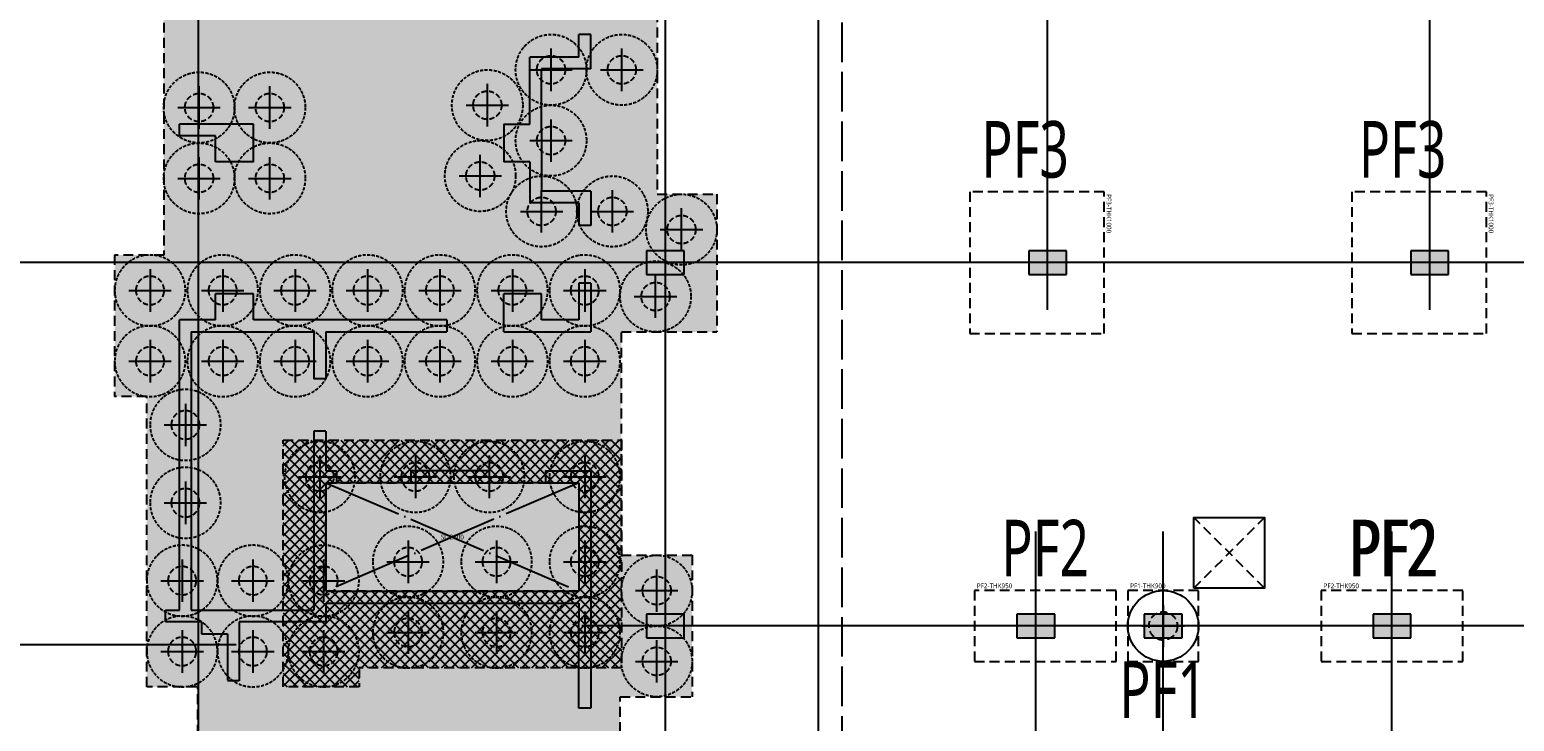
# Model space of a CAD drawing. Header units: millimetres. Extents: x 327808 to 2562540, y -728300 to 402793.
# Drawn here: x 830875 to 862343, y 183094 to 197749 of the extents above; entities that cross this region are included whole.
import ezdxf
from ezdxf.enums import TextEntityAlignment as Align

# ---------------------------------------------------------------- set-up
doc = ezdxf.new("R2010")
doc.units = ezdxf.units.MM
doc.header["$LTSCALE"] = 140
for name, pattern in [('HID2', [7.5, 6, -1.5]), ('XS-기초$0$CONTINOUS', [0]), ('XS-기초$0$DDOT', [14, 12, -1, 0, -1]), ('XS-기초$0$HID', [2.3, 1.5, -0.8])]:
    doc.linetypes.add(name, pattern=pattern)
for name, color, linetype in [('252', 252, 'Continuous'), ('BAR-Bot', 2, 'HID2'), ('BAR-TOP', 2, 'Continuous'), ('NAME-F', 6, 'Continuous'), ('XS-기초$0$252', 252, 'Continuous'), ('XS-기초$0$CEN-P', 14, 'XS-기초$0$CONTINOUS'), ('XS-기초$0$EL7', 7, 'Continuous'), ('XS-기초$0$MAT', 3, 'XS-기초$0$HID'), ('XS-기초$0$OPEN', 9, 'XS-기초$0$DDOT'), ('XS-기초$0$PILE', 3, 'XS-기초$0$HID'), ('XS-기초$0$PILE-P', 4, 'XS-기초$0$HID'), ('XS-기초$0$WALL', 11, 'Continuous'), ('XS-기초$0$기초꺽임', 4, 'XS-기초$0$HID'), ('XS-기초$0$기초꺽임-HAT', 5, 'Continuous'), ('XS-기초$0$기초연단', 3, 'Continuous'), ('XS-기초$0$집수정-우수', 6, 'Continuous')]:
    doc.layers.add(name, color=color, linetype=linetype)
doc.layers.add('XS-기초$0$DEFPOINT', color=144, linetype='Continuous', plot=False)
doc.styles.add('XS-기초$0$맑은고딕', font='malgun.ttf')
doc.styles.add('맑은고딕', font='malgun.ttf')

# ---------------------------------------------------------------- blocks, each defined once
blk = doc.blocks.new('XS-기초$0$A$C762E058C')
at = {"layer": 'XS-기초$0$252'}
h = blk.add_hatch(color=256, dxfattribs=at)
h.dxf.hatch_style = 1
h.paths.add_polyline_path([(117550, -126950), (117550, -126150), (117050, -126150), (117050, -126950)])
h.paths.add_polyline_path([(111050, -126950), (111050, -126150), (110550, -126150), (110550, -126950)])
h.paths.add_polyline_path([(105650, -126950), (105650, -126150), (105150, -126150), (105150, -126950)])
h.paths.add_polyline_path([(101350, -126950), (101350, -126150), (100850, -126150), (100850, -126950)])
h.paths.add_polyline_path([(93250, -126950), (93250, -126150), (92750, -126150), (92750, -126950)])
h.paths.add_polyline_path([(85750, -126950), (85750, -126150), (85250, -126150), (85250, -126950)])
h.paths.add_polyline_path([(117550, -124300), (117550, -123500), (117050, -123500), (117050, -124300)])
h.paths.add_polyline_path([(105650, -124300), (105650, -123500), (105150, -123500), (105150, -124300)])
h.paths.add_polyline_path([(125700, -124300), (125700, -123500), (125200, -123500), (125200, -124300)])
h.paths.add_polyline_path([(111050, -124300), (111050, -123500), (110550, -123500), (110550, -124300)])
h.paths.add_polyline_path([(101350, -124300), (101350, -123500), (100850, -123500), (100850, -124300)])
h.paths.add_polyline_path([(85750, -124300), (85750, -123500), (85250, -123500), (85250, -124300)])
h.paths.add_polyline_path([(93250, -124300), (93250, -123500), (92750, -123500), (92750, -124300)])
h.paths.add_polyline_path([(77200, -124150), (78000, -124150), (78000, -123650), (77200, -123650)])
h.paths.add_polyline_path([(88550, -114000), (87750, -114000), (87750, -114500), (88550, -114500)])
h.paths.add_polyline_path([(88550, -117000), (87750, -117000), (87750, -117500), (88550, -117500)])
h.paths.add_polyline_path([(88550, -111000), (87750, -111000), (87750, -111500), (88550, -111500)])
h.paths.add_polyline_path([(101650, -117000), (100850, -117000), (100850, -117500), (101650, -117500)])
h.paths.add_polyline_path([(101650, -111000), (100850, -111000), (100850, -111500), (101650, -111500)])
h.paths.add_polyline_path([(93400, -117000), (92600, -117000), (92600, -117500), (93400, -117500)])
h.paths.add_polyline_path([(93400, -111000), (92600, -111000), (92600, -111500), (93400, -111500)])
h.paths.add_polyline_path([(86050, -117000), (85250, -117000), (85250, -117500), (86050, -117500)])
h.paths.add_polyline_path([(85850, -111000), (85050, -111000), (85050, -111500), (85850, -111500)])
h.paths.add_polyline_path([(78000, -117000), (77200, -117000), (77200, -117500), (78000, -117500)])
h.paths.add_polyline_path([(78000, -111000), (77200, -111000), (77200, -111500), (78000, -111500)])
h.paths.add_polyline_path([(105800, -117000), (105000, -117000), (105000, -117500), (105800, -117500)])
h.paths.add_polyline_path([(105800, -111000), (105000, -111000), (105000, -111500), (105800, -111500)])
h.paths.add_polyline_path([(111050, -111000), (110250, -111000), (110250, -111500), (111050, -111500)])
h.paths.add_polyline_path([(111050, -117000), (110250, -117000), (110250, -117500), (111050, -117500)])
h.paths.add_polyline_path([(117850, -117000), (117050, -117000), (117050, -117500), (117850, -117500)])
h.paths.add_polyline_path([(117850, -111000), (117050, -111000), (117050, -111500), (117850, -111500)])
h.paths.add_polyline_path([(125850, -117000), (125050, -117000), (125050, -117500), (125850, -117500)])
h.paths.add_polyline_path([(125850, -111000), (125050, -111000), (125050, -111500), (125850, -111500)])
h.paths.add_polyline_path([(110400, -103800), (110400, -103300), (109600, -103300), (109600, -103800)])
h.paths.add_polyline_path([(118500, -103300), (117700, -103300), (117700, -103800), (118500, -103800)])
h.paths.add_polyline_path([(111050, -107400), (110250, -107400), (110250, -107900), (111050, -107900)])
h.paths.add_polyline_path([(117850, -107400), (117050, -107400), (117050, -107900), (117850, -107900)])
h.paths.add_polyline_path([(126600, -103300), (125800, -103300), (125800, -103800), (126600, -103800)])
h.paths.add_polyline_path([(86100, -103300), (85300, -103300), (85300, -103800), (86100, -103800)])
h.paths.add_polyline_path([(86100, -95200), (85300, -95200), (85300, -95700), (86100, -95700)])
h.paths.add_polyline_path([(86100, -87100), (85300, -87100), (85300, -87600), (86100, -87600)])
h.paths.add_polyline_path([(94200, -103300), (93400, -103300), (93400, -103800), (94200, -103800)])
h.paths.add_polyline_path([(94200, -95200), (93400, -95200), (93400, -95700), (94200, -95700)])
h.paths.add_polyline_path([(94200, -87100), (93400, -87100), (93400, -87600), (94200, -87600)])
h.paths.add_polyline_path([(102300, -103300), (101500, -103300), (101500, -103800), (102300, -103800)])
h.paths.add_polyline_path([(102300, -95200), (101500, -95200), (101500, -95700), (102300, -95700)])
h.paths.add_polyline_path([(102300, -87100), (101500, -87100), (101500, -87600), (102300, -87600)])
h.paths.add_polyline_path([(110400, -95200), (109600, -95200), (109600, -95700), (110400, -95700)])
h.paths.add_polyline_path([(110400, -87100), (109600, -87100), (109600, -87600), (110400, -87600)])
h.paths.add_polyline_path([(78000, -103300), (77200, -103300), (77200, -103800), (78000, -103800)])
h.paths.add_polyline_path([(78000, -95200), (77200, -95200), (77200, -95700), (78000, -95700)])
h.paths.add_polyline_path([(78000, -87100), (77200, -87100), (77200, -87600), (78000, -87600)])
h.paths.add_polyline_path([(118500, -95200), (117700, -95200), (117700, -95700), (118500, -95700)])
h.paths.add_polyline_path([(118500, -87100), (117700, -87100), (117700, -87600), (118500, -87600)])
h.paths.add_polyline_path([(126600, -95200), (125800, -95200), (125800, -95700), (126600, -95700)])
h.paths.add_polyline_path([(126600, -87100), (125800, -87100), (125800, -87600), (126600, -87600)])
h.paths.add_polyline_path([(134050, -103300), (133250, -103300), (133250, -103800), (134050, -103800)])
h.paths.add_polyline_path([(86100, -79000), (85300, -79000), (85300, -79500), (86100, -79500)])
h.paths.add_polyline_path([(94200, -79000), (93400, -79000), (93400, -79500), (94200, -79500)])
h.paths.add_polyline_path([(102300, -79000), (101500, -79000), (101500, -79500), (102300, -79500)])
h.paths.add_polyline_path([(110400, -79000), (109600, -79000), (109600, -79500), (110400, -79500)])
h.paths.add_polyline_path([(118500, -79000), (117700, -79000), (117700, -79500), (118500, -79500)])
h.paths.add_polyline_path([(134050, -79000), (133250, -79000), (133250, -79500), (134050, -79500)])
h.paths.add_polyline_path([(126600, -79000), (125800, -79000), (125800, -79500), (126600, -79500)])
h.paths.add_polyline_path([(73650, -79000), (72850, -79000), (72850, -79500), (73650, -79500)])
h.paths.add_polyline_path([(136755, -79000), (135955, -79000), (135955, -79500), (136755, -79500)])
h.paths.add_polyline_path([(68100, -79000), (67300, -79000), (67300, -79500), (68100, -79500)])
h.paths.add_polyline_path([(78000, -79000), (77200, -79000), (77200, -79500), (78000, -79500)])
h = blk.add_hatch(color=256, dxfattribs=at)
h.dxf.hatch_style = 1
h.paths.add_polyline_path([(68065, -123715), (68315, -123715), (68315, -122920), (68565, -122920), (68565, -124265), (74155, -124265), (74155, -123495), (75765, -123495), (75765, -123015), (76015, -123015), (76015, -123745), (74405, -123745), (74405, -124390), (74405, -125035), (76015, -125035), (76015, -125765), (75765, -125765), (75765, -125285), (74155, -125285), (74155, -124515), (68565, -124515), (68565, -125860), (68315, -125860), (68315, -124515), (67000, -124515), (67000, -124265), (68065, -124265)])
h.paths.add_polyline_path([(68565, -117500), (68565, -117000), (68565, -115715), (74155, -115715), (74155, -116485), (75765, -116485), (75765, -116965), (76015, -116965), (76015, -116235), (74405, -116235), (74405, -115590), (74405, -114945), (76015, -114945), (76015, -114215), (75765, -114215), (75765, -114695), (74155, -114695), (74155, -115465), (68565, -115465), (68565, -114120), (68315, -114120), (68315, -115465), (67000, -115465), (67000, -115715), (68315, -115715), (68315, -117000), (67765, -117000), (67765, -117500)])
h.paths.add_polyline_path([(76015, -118185), (75765, -118185), (75765, -119865), (68565, -119865), (68565, -118770), (68315, -118770), (68315, -119865), (67000, -119865), (67000, -120115), (68315, -120115), (68315, -121210), (68565, -121210), (68565, -120115), (75765, -120115), (75765, -121795), (76015, -121795), (76015, -119990)])
h.paths.add_polyline_path([(74175, -105015), (74175, -104215), (74975, -104215), (74975, -104765), (75765, -104765), (75765, -103985), (76015, -103985), (76015, -105015)])
h.paths.add_polyline_path([(76015, -87985), (75765, -87985), (75765, -88615), (73650, -88615), (73650, -88065), (72850, -88065), (72850, -88865), (75765, -88865), (75765, -89495), (76015, -89495), (76015, -88740)])
h.paths.add_polyline_path([(72850, -92340), (73650, -92340), (73650, -92615), (74725, -92615), (74725, -91195), (75765, -91195), (75765, -90715), (76015, -90715), (76015, -91445), (74975, -91445), (74975, -92740), (74975, -94035), (76015, -94035), (76015, -94765), (75765, -94765), (75765, -94285), (74725, -94285), (74725, -92865), (73650, -92865), (73650, -93140), (72850, -93140)])
h.paths.add_polyline_path([(68065, -92340), (68065, -92615), (67300, -92615), (67300, -92865), (68065, -92865), (68065, -93140), (68865, -93140), (68865, -92340)])
h.paths.add_polyline_path([(73650, -81220), (72850, -81220), (72850, -80670), (68865, -80670), (68865, -81220), (68065, -81220), (68065, -80670), (67300, -80670), (67300, -80420), (77505, -80420), (77505, -80670), (76015, -80670), (76015, -81495), (75765, -81495), (75765, -80670), (73650, -80670)])
h.paths.add_polyline_path([(74725, -101415), (74175, -101415), (74175, -100615), (74725, -100615), (74725, -99195), (75765, -99195), (75765, -98715), (76015, -98715), (76015, -99445), (74975, -99445), (74975, -100740), (74975, -102035), (76015, -102035), (76015, -102765), (75765, -102765), (75765, -102285), (74725, -102285)])
h.paths.add_polyline_path([(74975, -97495), (72850, -97495), (72850, -96615), (75765, -96615), (75765, -95985), (76015, -95985), (76015, -96740), (76015, -97495), (75765, -97495), (75765, -96865), (74975, -96865)])
h.paths.add_polyline_path([(73650, -85415), (72850, -85415), (72850, -84615), (74725, -84615), (74725, -83195), (75765, -83195), (75765, -82715), (76015, -82715), (76015, -83445), (74975, -83445), (74975, -84740), (74975, -86035), (76015, -86035), (76015, -86765), (75765, -86765), (75765, -86285), (74725, -86285), (74725, -84865), (73650, -84865)])
h.paths.add_polyline_path([(68065, -88615), (68065, -88065), (68865, -88065), (68865, -88865), (67300, -88865), (67300, -88615)])
h.paths.add_polyline_path([(68865, -100615), (67300, -100615), (67300, -100865), (68065, -100865), (68065, -101415), (68865, -101415)])
h.paths.add_polyline_path([(67300, -96615), (67300, -96865), (68065, -96865), (68065, -97415), (68865, -97415), (68865, -96615)])
h.paths.add_polyline_path([(68865, -84615), (67300, -84615), (67300, -84865), (68065, -84865), (68065, -85415), (68865, -85415)])
edge = h.paths.add_edge_path()
edge.add_line((67765, -111415), (68315, -111415))
edge.add_line((67765, -111165), (67765, -111415))
edge.add_line((70630, -107965), (70630, -108215))
edge.add_line((68565, -112410), (68315, -112410))
edge.add_line((70400, -107965), (70630, -107965))
edge.add_line((70400, -108215), (70630, -108215))
edge.add_line((70400, -107125), (70150, -107125))
edge.add_line((70400, -106015), (70150, -106015))
edge.add_line((70400, -110765), (70400, -111165))
edge.add_line((70400, -108215), (70400, -110515))
edge.add_line((70400, -107125), (70400, -107965))
edge.add_line((70400, -105015), (70400, -106015))
edge.add_line((70150, -107125), (70150, -110915))
edge.add_line((70150, -105015), (70150, -106015))
edge.add_line((67550, -105015), (67550, -110915))
edge.add_line((67550, -110915), (70150, -110915))
edge.add_line((67000, -110915), (67300, -110915))
edge.add_line((67000, -111165), (67000, -110915))
edge.add_line((67550, -105015), (70150, -105015))
edge.add_line((67300, -110915), (67300, -104765))
edge.add_line((70400, -111165), (68565, -111165))
edge.add_line((68315, -111415), (68315, -112400))
edge.add_line((68565, -111165), (68565, -112410))
edge.add_line((67765, -111165), (67000, -111165))
edge.add_line((68065, -104765), (68065, -104215))
edge.add_line((68865, -104215), (68065, -104215))
edge.add_line((68865, -104765), (68865, -104215))
edge.add_line((68065, -104765), (67300, -104765))
edge.add_line((72965, -104765), (72965, -105015))
edge.add_line((70400, -105015), (72965, -105015))
edge.add_line((72965, -104765), (68865, -104765))
edge.add_line((75055, -107965), (75055, -108215))
edge.add_line((75055, -107965), (76015, -107965))
edge.add_line((75055, -108215), (75765, -108215))
edge.add_line((75765, -110765), (75765, -111165))
edge.add_line((75765, -108215), (75765, -110515))
edge.add_line((76015, -107965), (76015, -111165))
edge.add_line((76015, -112995), (75765, -112995))
edge.add_line((76015, -112995), (76015, -111165))
edge.add_line((75765, -112995), (75765, -111165))
edge.add_line((70400, -110515), (75765, -110515))
edge.add_line((70400, -110765), (75765, -110765))
h = blk.add_hatch(color=256, dxfattribs=at)
h.dxf.hatch_style = 1
h.paths.add_polyline_path([(76015, -107965), (75055, -107965), (75055, -108215), (75765, -108215), (75765, -110515), (70400, -110515), (70400, -108215), (70630, -108215), (70630, -107965), (70400, -107965), (70400, -107125), (70150, -107125), (70150, -110915), (67550, -110915), (67550, -105015), (70150, -105015), (70150, -106015), (70400, -106015), (70400, -105015), (72965, -105015), (72965, -104765), (68865, -104765), (68865, -104215), (68065, -104215), (68065, -104765), (67300, -104765), (67300, -110915), (67000, -110915), (67000, -111165), (67765, -111165), (67765, -111415), (68315, -111415), (68315, -112410), (68565, -112410), (68565, -111165), (70400, -111165), (70400, -110765), (75765, -110765), (75765, -111165), (75765, -112995), (76015, -112995)])
h = blk.add_hatch(color=256, dxfattribs=at)
h.dxf.hatch_style = 1
h.paths.add_polyline_path([(7565, -107965), (5900, -107965), (5900, -108215), (7565, -108215)])
h.paths.add_polyline_path([(109050, -107400), (106350, -107400), (106350, -110300), (109050, -110300)])
h.paths.add_polyline_path([(106550, -110100), (106550, -107600), (108850, -107600), (108850, -110100)], flags=16)
h.paths.add_polyline_path([(41550, -114300), (38850, -114300), (38850, -117200), (41550, -117200)])
h.paths.add_polyline_path([(41350, -114500), (41350, -117000), (39050, -117000), (39050, -114500)], flags=16)
h.paths.add_polyline_path([(73865, -107965), (72200, -107965), (72200, -108215), (73865, -108215)])
h.paths.add_polyline_path([(140465, -107965), (138800, -107965), (138800, -108215), (140465, -108215)])
blk = doc.blocks.new('XS-기초$0$PILE-P')
at = {"layer": 'XS-기초$0$DEFPOINT'}
blk.add_circle((0, 0), 750, dxfattribs=at)
at = {"layer": 'XS-기초$0$PILE-P', "color": 4, "linetype": 'XS-기초$0$CONTINOUS'}
for p, q in [((0, -450), (0, 450)), ((-450, 0), (450, 0))]:
    blk.add_line(p, q, dxfattribs=at)
at = {"layer": 'XS-기초$0$PILE-P', "linetype": 'XS-기초$0$HID', "ltscale": 0.7}
blk.add_circle((0, 0), 300, dxfattribs=at)
blk = doc.blocks.new('XS-기초$0$PF1')
at = {"layer": 'XS-기초$0$MAT', "linetype": 'XS-기초$0$HID'}
blk.add_lwpolyline([(-750, -750), (750, -750), (750, 750), (-750, 750)], close=True, dxfattribs=at)
at = {"layer": 'XS-기초$0$PILE-P', "rotation": 270}
blk.add_blockref('XS-기초$0$PILE-P', (0, 0), dxfattribs=at)
at = {"layer": 'XS-기초$0$DEFPOINT', "color": 1, "style": 'XS-기초$0$맑은고딕'}
blk.add_text('PF1-THK900', height=100, dxfattribs=at).set_placement((-700, 850), align=Align.MIDDLE_LEFT)
blk = doc.blocks.new('XS-기초$0$PF2')
at = {"layer": 'XS-기초$0$MAT', "linetype": 'XS-기초$0$HID'}
blk.add_lwpolyline([(-1500, -750), (1500, -750), (1500, 750), (-1500, 750)], close=True, dxfattribs=at)
at = {"layer": 'XS-기초$0$DEFPOINT', "color": 1, "style": 'XS-기초$0$맑은고딕'}
blk.add_text('PF2-THK950', height=100, dxfattribs=at).set_placement((-1450, 850), align=Align.MIDDLE_LEFT)
blk = doc.blocks.new('XS-기초$0$PF3')
at = {"layer": 'XS-기초$0$MAT', "linetype": 'XS-기초$0$HID'}
blk.add_lwpolyline([(-1500, -1650), (1500, -1650), (1500, 1200), (-1500, 1200)], close=True, dxfattribs=at)
at = {"layer": 'XS-기초$0$DEFPOINT', "color": 1, "style": 'XS-기초$0$맑은고딕'}
blk.add_text('PF3-THK1000', height=100, dxfattribs=at).set_placement((-1450, 1300), align=Align.MIDDLE_LEFT)
blk = doc.blocks.new('XS-기초$0$PILE-600')
at = {"layer": 'XS-기초$0$DEFPOINT', "color": 173, "linetype": 'XS-기초$0$HID', "ltscale": 0.3}
blk.add_circle((0, 0), 750, dxfattribs=at)
at = {"layer": 'XS-기초$0$PILE', "linetype": 'Continuous'}
for p, q in [((0, -450), (0, 450)), ((-450, 0), (450, 0))]:
    blk.add_line(p, q, dxfattribs=at)
at = {"layer": 'XS-기초$0$PILE', "ltscale": 0.5}
blk.add_circle((0, 0), 300, dxfattribs=at)

msp = doc.modelspace()

# ---------------------------------------------------------------- hatches: boundary and pattern name
at = {"layer": '252'}
h = msp.add_hatch(color=256, dxfattribs=at)
h.dxf.hatch_style = 1
h.paths.add_polyline_path([(843415.4, 191343.9), (845440.4, 191343.9), (845440.4, 194263.9), (844175.4, 194263.9), (844175.4, 199403.9), (845135.4, 199403.9), (845135.4, 202363.9), (843850.4, 202363.9), (843850.4, 207503.9), (845135.4, 207503.9), (845135.4, 210463.9), (843850.4, 210463.9), (843850.4, 214318.9), (845060.4, 214318.9), (845060.4, 218818.9), (843560.4, 218818.9), (843560.4, 217318.9), (840750.4, 217318.9), (840750.4, 218578.9), (839250.4, 218578.9), (839250.4, 217318.9), (835550.4, 217318.9), (835550.4, 218633.9), (834050.4, 218633.9), (834050.4, 217318.9), (833300.4, 217318.9), (833300.4, 214318.9), (833715.4, 214318.9), (833715.4, 192973.9), (832675.4, 192973.9), (832675.4, 189973.9), (833355.4, 189973.9), (833355.4, 183823.9), (834440.4, 183823.9), (834440.4, 181523.9), (832940.4, 181523.9), (832940.4, 180023.9), (833690.4, 180023.9), (833690.4, 177873.9), (833000.4, 177873.9), (833000.4, 174873.9), (834440.4, 174873.9), (834440.4, 173473.9), (833090.4, 173473.9), (833090.4, 170473.9), (834405, 170473.9), (834405, 168203.9), (833225.4, 168203.9), (833225.4, 166703.9), (842875.4, 166703.9), (842875.4, 165953.9), (844375.4, 165953.9), (844375.4, 166338.9), (844375.4, 168953.9), (843390.4, 168953.9), (843390.4, 170963.9), (844890.4, 170963.9), (844890.4, 173963.9), (843390.4, 173963.9), (843390.4, 177613.9), (844890.4, 177613.9), (844890.4, 180613.9), (843390.4, 180613.9), (843390.4, 183613.9), (844915.4, 183613.9), (844915.4, 186613.9), (843415.4, 186613.9)])
at = {"layer": 'XS-기초$0$기초꺽임-HAT'}
h = msp.add_hatch(dxfattribs=at)
h.set_pattern_fill('ANSI37', color=256, scale=1200, style=0)
h.set_pattern_definition([(45, (648440.37, 98063.9), (-106.06602, 106.06602), []), (135, (648440.37, 98063.9), (-106.06602, -106.06602), [])])
h.paths.add_polyline_path([(837150.4, 188148.9), (842515.4, 188148.9), (842515.4, 185848.9), (837150.4, 185848.9)], flags=16)
h.paths.add_polyline_path([(843415.4, 184223.9), (837855.4, 184223.9), (837855.4, 183823.9), (836250.4, 183823.9), (836250.4, 189048.9), (843415.4, 189048.9)])

# ---------------------------------------------------------------- linework, layer by layer
at = {"layer": 'BAR-Bot'}
msp.add_line((848096.6, 173963.9), (848096.6, 279363.9), dxfattribs=at)
at = {"layer": 'BAR-TOP'}
msp.add_line((847596.6, 173963.9), (847596.6, 279363.9), dxfattribs=at)
at = {"layer": 'XS-기초$0$CEN-P', "color": 181}
for p, q in [((834450.4, 146453.9), (834450.4, 218113.9)), ((844350.4, 146453.9), (844350.4, 218113.9)), ((852450.4, 191813.9), (852450.4, 218113.9)), ((860550.4, 191813.9), (860550.4, 218113.9))]:
    msp.add_line(p, q, dxfattribs=at)
at = {"layer": 'XS-기초$0$CEN-P'}
for p, q in [((955930.4, 192813.9), (731950.4, 192813.9)), ((852200.4, 146453.9), (852200.4, 187113.9)), ((835250.4, 184713.9), (731950.4, 184713.9))]:
    msp.add_line(p, q, dxfattribs=at)
at = {"layer": 'XS-기초$0$CEN-P', "color": 124}
for p, q in [((854900.4, 177113.9), (854900.4, 187113.9)), ((859750.4, 146453.9), (859750.4, 187113.9)), ((955930.4, 185113.9), (842580.4, 185113.9))]:
    msp.add_line(p, q, dxfattribs=at)
at = {"layer": 'XS-기초$0$EL7'}
for p, q in [((839050.4, 188148.9), (837380.4, 188148.9)), ((841805.4, 188148.9), (840615.4, 188148.9))]:
    msp.add_line(p, q, dxfattribs=at)
at = {"layer": 'XS-기초$0$OPEN'}
for p, q in [((837150.4, 188148.9), (842515.4, 185848.9)), ((842515.4, 188148.9), (837150.4, 185848.9))]:
    msp.add_line(p, q, dxfattribs=at)
at = {"layer": 'XS-기초$0$WALL'}
for p, q in [((842515.4, 197168.9), (842515.4, 197648.9)), ((842765.4, 197648.9), (842515.4, 197648.9)), ((842765.4, 196918.9), (842765.4, 197648.9)), ((841475.4, 195748.9), (841475.4, 197168.9)), ((842515.4, 197168.9), (841475.4, 197168.9)), ((841725.4, 195623.9), (841725.4, 196918.9)), ((842765.4, 196918.9), (841725.4, 196918.9)), ((834050.4, 195498.9), (834050.4, 195748.9)), ((835615.4, 195748.9), (834050.4, 195748.9)), ((835615.4, 194948.9), (835615.4, 195748.9)), ((840925.4, 195748.9), (841475.4, 195748.9)), ((840925.4, 195748.9), (840925.4, 194948.9)), ((834815.4, 195498.9), (834050.4, 195498.9)), ((834815.4, 194948.9), (834815.4, 195498.9)), ((841725.4, 195623.9), (841725.4, 194328.9)), ((835615.4, 194948.9), (834815.4, 194948.9)), ((841475.4, 194948.9), (840925.4, 194948.9)), ((841475.4, 194948.9), (841475.4, 194078.9)), ((842765.4, 194328.9), (841725.4, 194328.9)), ((842765.4, 194328.9), (842765.4, 193598.9)), ((842515.4, 194078.9), (841475.4, 194078.9)), ((842515.4, 194078.9), (842515.4, 193598.9)), ((842765.4, 193598.9), (842515.4, 193598.9)), ((843950.4, 193063.9), (843950.4, 192563.9)), ((844750.4, 193063.9), (843950.4, 193063.9)), ((844750.4, 192563.9), (844750.4, 193063.9)), ((852050.4, 193063.9), (852050.4, 192563.9)), ((852850.4, 193063.9), (852050.4, 193063.9)), ((852850.4, 192563.9), (852850.4, 193063.9)), ((860150.4, 193063.9), (860150.4, 192563.9)), ((860950.4, 193063.9), (860150.4, 193063.9)), ((860950.4, 192563.9), (860950.4, 193063.9)), ((842515.4, 192378.9), (842515.4, 191598.9)), ((842765.4, 192378.9), (842515.4, 192378.9)), ((842765.4, 192378.9), (842765.4, 191348.9)), ((843950.4, 192563.9), (844750.4, 192563.9)), ((852050.4, 192563.9), (852850.4, 192563.9)), ((860150.4, 192563.9), (860950.4, 192563.9)), ((835615.4, 192148.9), (834815.4, 192148.9)), ((834815.4, 191598.9), (834815.4, 192148.9)), ((835615.4, 191598.9), (835615.4, 192148.9)), ((841725.4, 192148.9), (840925.4, 192148.9)), ((840925.4, 191348.9), (840925.4, 192148.9)), ((841725.4, 191598.9), (841725.4, 192148.9)), ((834815.4, 191598.9), (834050.4, 191598.9)), ((834050.4, 185448.9), (834050.4, 191598.9)), ((834300.4, 191348.9), (836900.4, 191348.9)), ((834300.4, 191348.9), (834300.4, 185448.9)), ((839715.4, 191598.9), (835615.4, 191598.9)), ((836900.4, 191348.9), (836900.4, 190348.9)), ((837150.4, 191348.9), (839715.4, 191348.9)), ((837150.4, 191348.9), (837150.4, 190348.9)), ((839715.4, 191598.9), (839715.4, 191348.9)), ((840925.4, 191348.9), (842765.4, 191348.9)), ((842515.4, 191598.9), (841725.4, 191598.9)), ((837150.4, 190348.9), (836900.4, 190348.9)), ((836900.4, 189238.9), (836900.4, 185448.9)), ((837150.4, 189238.9), (836900.4, 189238.9)), ((837150.4, 189238.9), (837150.4, 188398.9)), ((837150.4, 188398.9), (837380.4, 188398.9)), ((837380.4, 188398.9), (837380.4, 188148.9)), ((840615.4, 188398.9), (838950.4, 188398.9)), ((838950.4, 188398.9), (838950.4, 188148.9)), ((840615.4, 188398.9), (840615.4, 188148.9)), ((841805.4, 188398.9), (842765.4, 188398.9)), ((841805.4, 188398.9), (841805.4, 188148.9)), ((842765.4, 188398.9), (842765.4, 183368.9)), ((837150.4, 188148.9), (837150.4, 185848.9)), ((837150.4, 188148.9), (837380.4, 188148.9)), ((838950.4, 188148.9), (840615.4, 188148.9)), ((841805.4, 188148.9), (842515.4, 188148.9)), ((842515.4, 188148.9), (842515.4, 185848.9)), ((837150.4, 185848.9), (842515.4, 185848.9)), ((833750.4, 185198.9), (833750.4, 185448.9)), ((833750.4, 185448.9), (834050.4, 185448.9)), ((834300.4, 185448.9), (836900.4, 185448.9)), ((837150.4, 185598.9), (837150.4, 185198.9)), ((837150.4, 185598.9), (842515.4, 185598.9)), ((842515.4, 185598.9), (842515.4, 185198.9)), ((843950.4, 185363.9), (843950.4, 184863.9)), ((844750.4, 185363.9), (843950.4, 185363.9)), ((844750.4, 184863.9), (844750.4, 185363.9)), ((851800.4, 185363.9), (851800.4, 184863.9)), ((852600.4, 185363.9), (851800.4, 185363.9)), ((852600.4, 184863.9), (852600.4, 185363.9)), ((854500.4, 185363.9), (854500.4, 184863.9)), ((855300.4, 185363.9), (854500.4, 185363.9)), ((855300.4, 184863.9), (855300.4, 185363.9)), ((859350.4, 185363.9), (859350.4, 184863.9)), ((860150.4, 185363.9), (859350.4, 185363.9)), ((860150.4, 184863.9), (860150.4, 185363.9)), ((834515.4, 185198.9), (833750.4, 185198.9)), ((834515.4, 185198.9), (834515.4, 184948.9)), ((835315.4, 185198.9), (835315.4, 183953.9)), ((837150.4, 185198.9), (835315.4, 185198.9)), ((842515.4, 183368.9), (842515.4, 185198.9)), ((834515.4, 184948.9), (835065.4, 184948.9)), ((835065.4, 184948.9), (835065.4, 183963.9)), ((843950.4, 184863.9), (844750.4, 184863.9)), ((851800.4, 184863.9), (852600.4, 184863.9)), ((854500.4, 184863.9), (855300.4, 184863.9)), ((859350.4, 184863.9), (860150.4, 184863.9)), ((835315.4, 183953.9), (835065.4, 183953.9)), ((842765.4, 183368.9), (842515.4, 183368.9))]:
    msp.add_line(p, q, dxfattribs=at)
at = {"layer": 'XS-기초$0$기초꺽임'}
for points in [[(843415.4, 184223.9), (837855.4, 184223.9), (837855.4, 183823.9), (836250.4, 183823.9), (836250.4, 189048.9), (843415.4, 189048.9)], [(837150.4, 188148.9), (842515.4, 188148.9), (842515.4, 185848.9), (837150.4, 185848.9)], [(837150.4, 188148.9), (842515.4, 188148.9), (842515.4, 185848.9), (837150.4, 185848.9)]]:
    msp.add_lwpolyline(points, close=True, dxfattribs=at)
at = {"layer": 'XS-기초$0$기초연단', "linetype": 'XS-기초$0$HID'}
for p, q in [((833715.4, 214318.9), (833715.4, 192973.9)), ((844175.4, 199403.9), (844175.4, 194263.9)), ((844175.4, 194263.9), (845440.4, 194263.9)), ((845440.4, 194263.9), (845440.4, 191343.9)), ((832675.4, 192973.9), (832675.4, 189973.9)), ((833715.4, 192973.9), (832675.4, 192973.9)), ((843415.4, 186613.9), (843415.4, 191343.9)), ((843415.4, 191343.9), (845440.4, 191343.9)), ((833355.4, 189973.9), (832675.4, 189973.9)), ((833355.4, 183823.9), (833355.4, 189973.9)), ((843415.4, 186613.9), (844915.4, 186613.9)), ((844915.4, 186613.9), (844915.4, 183613.9)), ((834440.4, 183823.9), (833355.4, 183823.9)), ((834440.4, 181523.9), (834440.4, 183823.9)), ((843390.4, 180613.9), (843390.4, 183613.9)), ((843390.4, 183613.9), (844915.4, 183613.9))]:
    msp.add_line(p, q, dxfattribs=at)
at = {"layer": 'XS-기초$0$집수정-우수', "linetype": 'XS-기초$0$HID'}
for p, q in [((857050.4, 185913.9), (855550.4, 187413.9)), ((855550.4, 185913.9), (857050.4, 187413.9))]:
    msp.add_line(p, q, dxfattribs=at)
at = {"layer": 'XS-기초$0$집수정-우수'}
msp.add_lwpolyline([(855550.4, 185913.9), (855550.4, 187413.9), (857050.4, 187413.9), (857050.4, 185913.9)], close=True, dxfattribs=at)

# ---------------------------------------------------------------- block references
at = {"layer": 'XS-기초$0$252'}
msp.add_blockref('XS-기초$0$A$C762E058C', (766750.4, 296363.9), dxfattribs=at)
at = {"layer": 'XS-기초$0$PILE'}
for p in [(841925.4, 196898.9), (843425.4, 196898.9), (834465.4, 196098.9), (835965.4, 196098.9), (840575.4, 196148.9), (841925.4, 195398.9), (834465.4, 194598.9), (835965.4, 194598.9), (840425.4, 194648.9), (841725.4, 193898.9), (843225.4, 193898.9), (844690.4, 193513.9), (844140.4, 192093.9), (844165.4, 185863.9), (844165.4, 184363.9)]:
    msp.add_blockref('XS-기초$0$PILE-600', p, dxfattribs=at)
at = {"layer": 'XS-기초$0$PILE', "xscale": -1, "rotation": 180}
for p in [(833425.4, 192223.9), (834965.4, 192223.9), (836500.4, 192223.9), (838035.4, 192223.9), (839570.4, 192223.9), (841105.4, 192223.9), (842640.4, 192223.9), (833425.4, 190723.9), (834965.4, 190723.9), (836500.4, 190723.9), (838035.4, 190723.9), (839570.4, 190723.9), (841105.4, 190723.9), (842640.4, 190723.9), (834175.4, 189373.9), (837025.4, 188273.9), (839050.4, 188273.9), (840615.4, 188273.9), (842640.4, 188273.9), (834175.4, 187723.9), (838895.4, 186473.9), (840770.4, 186473.9), (842640.4, 186473.9), (834105.4, 186073.9), (835605.4, 186073.9), (837105.4, 186073.9), (838895.4, 184973.9), (840770.4, 184973.9), (842640.4, 184973.9), (834105.4, 184573.9), (835605.4, 184573.9), (837105.4, 184573.9)]:
    msp.add_blockref('XS-기초$0$PILE-600', p, dxfattribs=at)
at = {"layer": 'XS-기초$0$PILE-P', "rotation": 270}
for p in [(852450.4, 192813.9), (860550.4, 192813.9)]:
    msp.add_blockref('XS-기초$0$PF3', p, dxfattribs=at)
at = {"layer": 'XS-기초$0$PILE-P'}
for name, p in [('XS-기초$0$PF2', (852400.4, 185113.9)), ('XS-기초$0$PF1', (854900.4, 185113.9)), ('XS-기초$0$PF2', (859750.4, 185113.9))]:
    msp.add_blockref(name, p, dxfattribs=at)

# ---------------------------------------------------------------- texts
at = {"layer": 'NAME-F', "style": '맑은고딕', "width": 0.7}
for s, p in [('PF3', (851975.4, 195213.9)), ('PF3', (859975.4, 195213.9)), ('PF2', (852400.4, 186763.9)), ('PF2', (859750.4, 186763.9)), ('PF2', (859804.9, 186763.9)), ('PF1', (854900.4, 183763.9))]:
    msp.add_text(s, height=1200, dxfattribs=at).set_placement(p, align=Align.MIDDLE_CENTER)
at = {"layer": 'XS-기초$0$DEFPOINT', "color": 2, "style": 'XS-기초$0$맑은고딕'}
msp.add_text('SL-2600', height=100, dxfattribs=at).set_placement((839832.9, 186998.9), align=Align.MIDDLE_CENTER)

doc.saveas('drawing.dxf')
